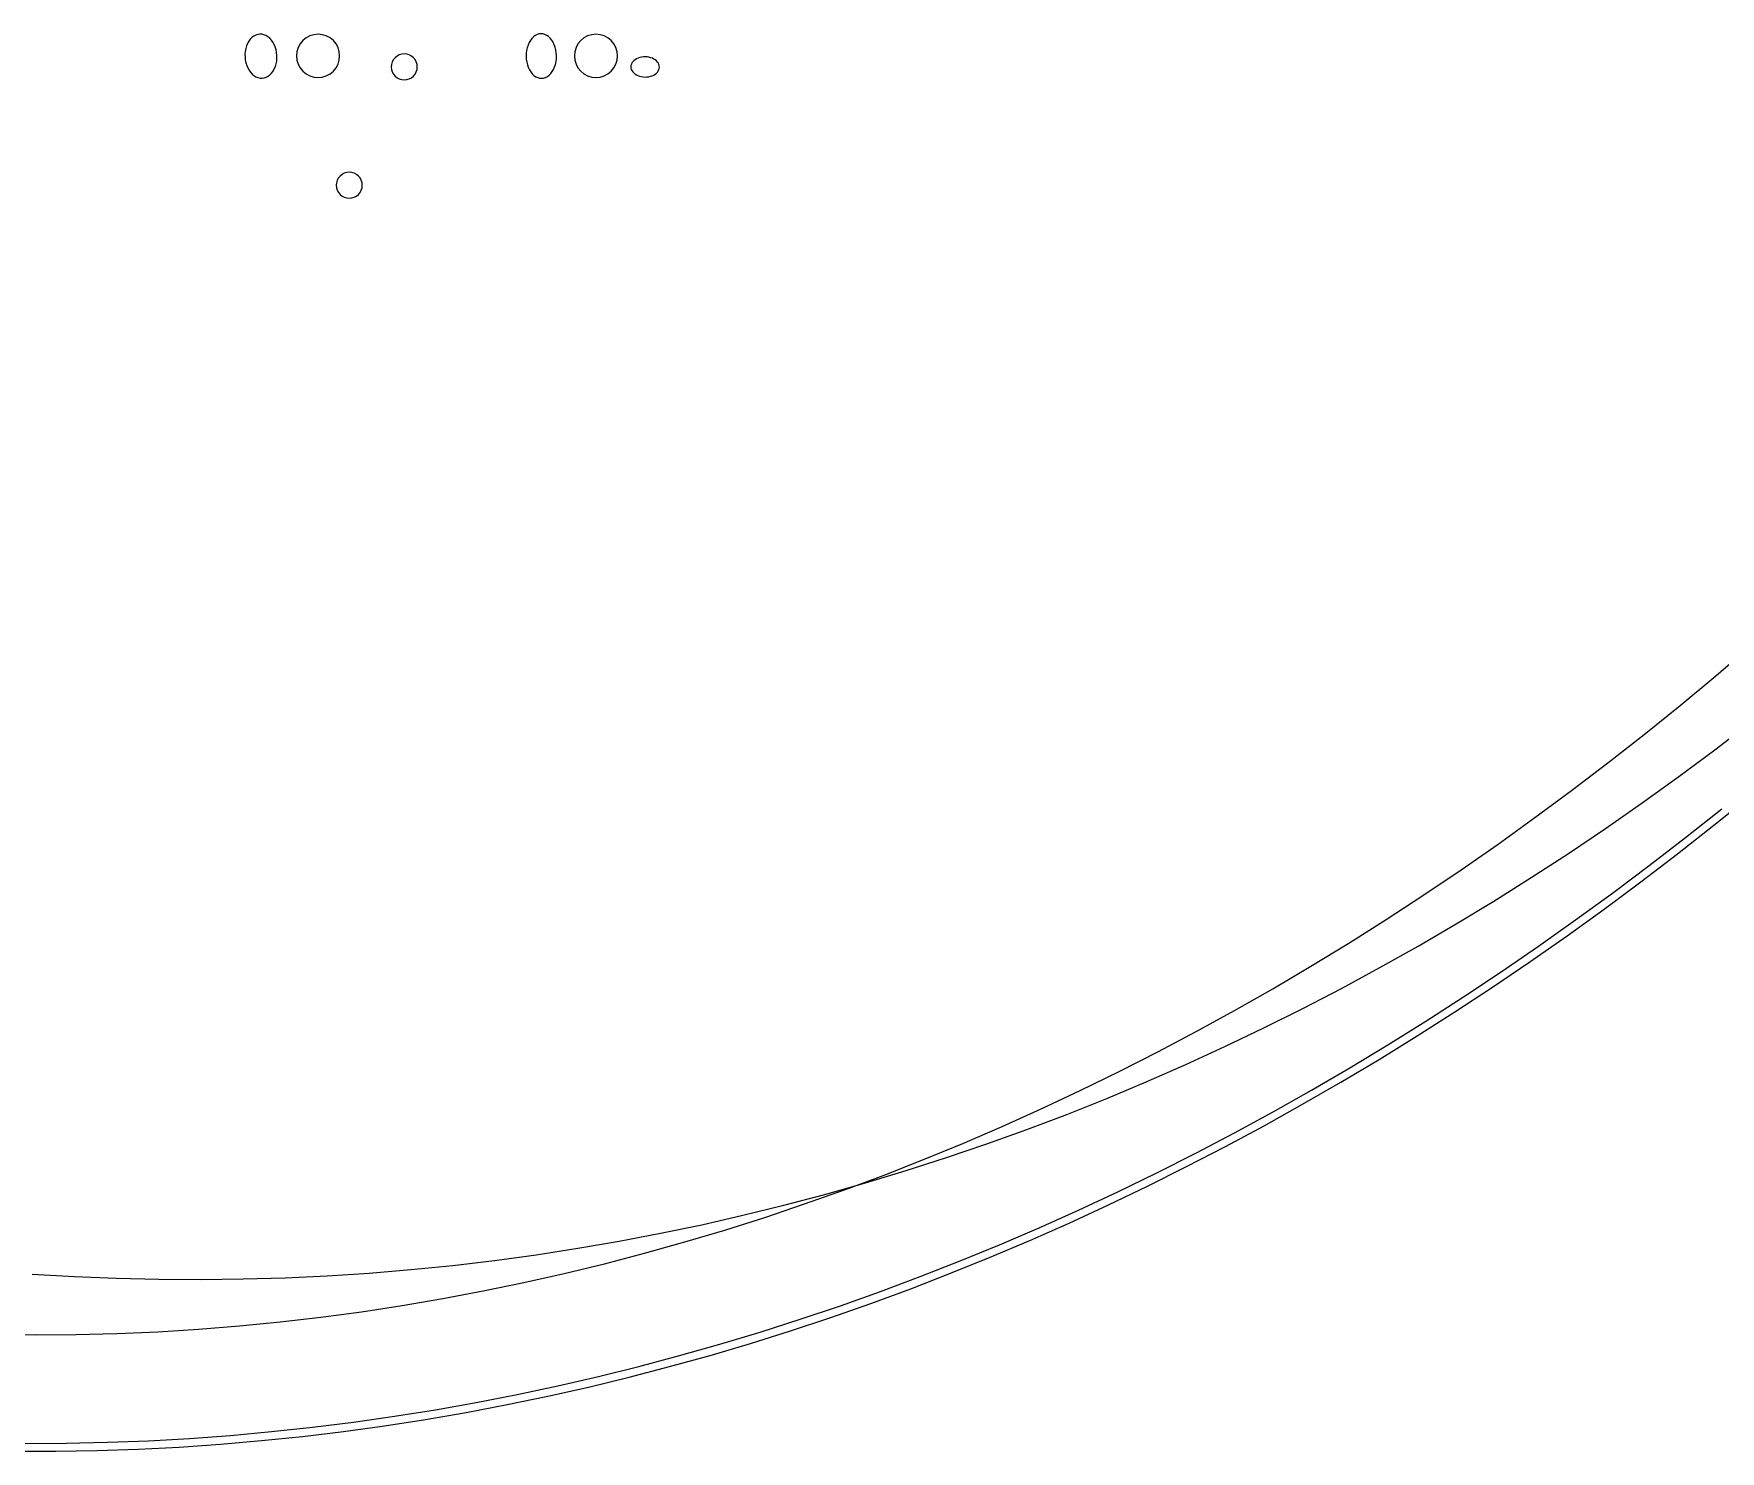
# Model space of a CAD drawing. Extents: x -1 to 217, y -22 to 302.
# Drawn here: x 107.8 to 159.7, y -22.3 to 21.3 of the extents above; entities that cross this region are included whole.
import ezdxf

# ---------------------------------------------------------------- set-up
doc = ezdxf.new("R2010")
doc.units = 0

msp = doc.modelspace()

# ---------------------------------------------------------------- linework, layer by layer
at = {"layer": 'CIRCLES'}
for p, q in [((115.972, 20.849), (115.934, 20.725)), ((116.034, 20.964), (115.972, 20.849)), ((116.116, 21.065), (116.034, 20.964)), ((116.217, 21.148), (116.116, 21.065)), ((116.332, 21.209), (116.217, 21.148)), ((116.456, 21.247), (116.332, 21.209)), ((116.586, 21.259), (116.456, 21.247)), ((116.716, 21.247), (116.586, 21.259)), ((116.84, 21.209), (116.716, 21.247)), ((116.955, 21.148), (116.84, 21.209)), ((117.056, 21.065), (116.955, 21.148)), ((117.138, 20.964), (117.056, 21.065)), ((117.2, 20.849), (117.138, 20.964)), ((117.238, 20.725), (117.2, 20.849)), ((124.524, 20.849), (124.486, 20.725)), ((124.585, 20.964), (124.524, 20.849)), ((124.668, 21.065), (124.585, 20.964)), ((124.768, 21.148), (124.668, 21.065)), ((124.883, 21.209), (124.768, 21.148)), ((125.008, 21.247), (124.883, 21.209)), ((125.137, 21.259), (125.008, 21.247)), ((125.267, 21.247), (125.137, 21.259)), ((125.392, 21.209), (125.267, 21.247)), ((125.506, 21.148), (125.392, 21.209)), ((125.607, 21.065), (125.506, 21.148)), ((125.69, 20.964), (125.607, 21.065)), ((125.751, 20.849), (125.69, 20.964)), ((125.789, 20.725), (125.751, 20.849)), ((115.934, 20.725), (115.922, 20.595)), ((115.922, 20.595), (115.934, 20.466)), ((115.934, 20.466), (115.972, 20.341)), ((115.972, 20.341), (116.034, 20.226)), ((117.138, 20.226), (117.2, 20.341)), ((117.2, 20.341), (117.238, 20.466)), ((117.25, 20.595), (117.238, 20.725)), ((117.238, 20.466), (117.25, 20.595)), ((118.847, 20.335), (118.84, 20.256)), ((118.84, 20.256), (118.847, 20.178)), ((118.87, 20.41), (118.847, 20.335)), ((118.907, 20.479), (118.87, 20.41)), ((118.957, 20.539), (118.907, 20.479)), ((119.017, 20.589), (118.957, 20.539)), ((119.087, 20.626), (119.017, 20.589)), ((119.162, 20.649), (119.087, 20.626)), ((119.24, 20.657), (119.162, 20.649)), ((119.318, 20.649), (119.24, 20.657)), ((119.393, 20.626), (119.318, 20.649)), ((119.462, 20.589), (119.393, 20.626)), ((119.523, 20.539), (119.462, 20.589)), ((119.572, 20.479), (119.523, 20.539)), ((119.609, 20.41), (119.572, 20.479)), ((119.632, 20.335), (119.609, 20.41)), ((119.64, 20.256), (119.632, 20.335)), ((119.632, 20.178), (119.64, 20.256)), ((124.486, 20.725), (124.473, 20.595)), ((124.473, 20.595), (124.486, 20.466)), ((124.486, 20.466), (124.524, 20.341)), ((124.524, 20.341), (124.585, 20.226)), ((125.69, 20.226), (125.751, 20.341)), ((125.751, 20.341), (125.789, 20.466)), ((125.802, 20.595), (125.789, 20.725)), ((125.789, 20.466), (125.802, 20.595)), ((116.034, 20.226), (116.116, 20.125)), ((116.116, 20.125), (116.217, 20.043)), ((116.217, 20.043), (116.332, 19.981)), ((116.332, 19.981), (116.456, 19.944)), ((116.456, 19.944), (116.586, 19.931)), ((116.586, 19.931), (116.716, 19.944)), ((116.716, 19.944), (116.84, 19.981)), ((116.84, 19.981), (116.955, 20.043)), ((116.955, 20.043), (117.056, 20.125)), ((117.056, 20.125), (117.138, 20.226)), ((118.847, 20.178), (118.87, 20.103)), ((118.87, 20.103), (118.907, 20.034)), ((118.907, 20.034), (118.957, 19.974)), ((118.957, 19.974), (119.017, 19.924)), ((119.017, 19.924), (119.087, 19.887)), ((119.087, 19.887), (119.162, 19.864)), ((119.162, 19.864), (119.24, 19.856)), ((119.24, 19.856), (119.318, 19.864)), ((119.318, 19.864), (119.393, 19.887)), ((119.393, 19.887), (119.462, 19.924)), ((119.462, 19.924), (119.523, 19.974)), ((119.523, 19.974), (119.572, 20.034)), ((119.572, 20.034), (119.609, 20.103)), ((119.609, 20.103), (119.632, 20.178)), ((124.585, 20.226), (124.668, 20.125)), ((124.668, 20.125), (124.768, 20.043)), ((124.768, 20.043), (124.883, 19.981)), ((124.883, 19.981), (125.008, 19.944)), ((125.008, 19.944), (125.137, 19.931)), ((125.137, 19.931), (125.267, 19.944)), ((125.267, 19.944), (125.392, 19.981)), ((125.392, 19.981), (125.506, 20.043)), ((125.506, 20.043), (125.607, 20.125)), ((125.607, 20.125), (125.69, 20.226)), ((117.154, 16.694), (117.146, 16.616)), ((117.146, 16.616), (117.154, 16.538)), ((117.177, 16.769), (117.154, 16.694)), ((117.214, 16.838), (117.177, 16.769)), ((117.263, 16.899), (117.214, 16.838)), ((117.324, 16.949), (117.263, 16.899)), ((117.393, 16.986), (117.324, 16.949)), ((117.468, 17.008), (117.393, 16.986)), ((117.546, 17.016), (117.468, 17.008)), ((117.625, 17.008), (117.546, 17.016)), ((117.7, 16.986), (117.625, 17.008)), ((117.769, 16.949), (117.7, 16.986)), ((117.829, 16.899), (117.769, 16.949)), ((117.879, 16.838), (117.829, 16.899)), ((117.916, 16.769), (117.879, 16.838)), ((117.939, 16.694), (117.916, 16.769)), ((117.947, 16.616), (117.939, 16.694)), ((117.939, 16.538), (117.947, 16.616)), ((117.154, 16.538), (117.177, 16.463)), ((117.177, 16.463), (117.214, 16.394)), ((117.214, 16.394), (117.263, 16.333)), ((117.263, 16.333), (117.324, 16.283)), ((117.324, 16.283), (117.393, 16.246)), ((117.393, 16.246), (117.468, 16.223)), ((117.468, 16.223), (117.546, 16.216)), ((117.546, 16.216), (117.625, 16.223)), ((117.625, 16.223), (117.7, 16.246)), ((117.7, 16.246), (117.769, 16.283)), ((117.769, 16.283), (117.829, 16.333)), ((117.829, 16.333), (117.879, 16.394)), ((117.879, 16.394), (117.916, 16.463)), ((117.916, 16.463), (117.939, 16.538))]:
    msp.add_line(p, q, dxfattribs=at)
at = {"layer": 'ELLIPSES'}
for p, q in [((114.361, 20.82), (114.345, 20.735)), ((114.385, 20.901), (114.361, 20.82)), ((114.417, 20.976), (114.385, 20.901)), ((114.456, 21.045), (114.417, 20.976)), ((114.501, 21.106), (114.456, 21.045)), ((114.551, 21.158), (114.501, 21.106)), ((114.607, 21.2), (114.551, 21.158)), ((114.666, 21.231), (114.607, 21.2)), ((114.728, 21.252), (114.666, 21.231)), ((114.792, 21.261), (114.728, 21.252)), ((114.856, 21.259), (114.792, 21.261)), ((114.92, 21.245), (114.856, 21.259)), ((114.983, 21.22), (114.92, 21.245)), ((115.042, 21.184), (114.983, 21.22)), ((115.098, 21.138), (115.042, 21.184)), ((115.15, 21.082), (115.098, 21.138)), ((115.196, 21.018), (115.15, 21.082)), ((115.235, 20.947), (115.196, 21.018)), ((115.268, 20.869), (115.235, 20.947)), ((115.293, 20.786), (115.268, 20.869)), ((115.31, 20.7), (115.293, 20.786)), ((123.003, 20.762), (122.992, 20.674)), ((123.021, 20.847), (123.003, 20.762)), ((123.047, 20.928), (123.021, 20.847)), ((123.08, 21.003), (123.047, 20.928)), ((123.119, 21.071), (123.08, 21.003)), ((123.164, 21.131), (123.119, 21.071)), ((123.214, 21.182), (123.164, 21.131)), ((123.269, 21.222), (123.214, 21.182)), ((123.326, 21.252), (123.269, 21.222)), ((123.386, 21.27), (123.326, 21.252)), ((123.447, 21.277), (123.386, 21.27)), ((123.508, 21.272), (123.447, 21.277)), ((123.568, 21.255), (123.508, 21.272)), ((123.626, 21.227), (123.568, 21.255)), ((123.682, 21.188), (123.626, 21.227)), ((123.733, 21.139), (123.682, 21.188)), ((123.78, 21.081), (123.733, 21.139)), ((123.821, 21.014), (123.78, 21.081)), ((123.856, 20.94), (123.821, 21.014)), ((123.884, 20.86), (123.856, 20.94)), ((123.905, 20.775), (123.884, 20.86)), ((123.918, 20.687), (123.905, 20.775)), ((114.345, 20.735), (114.337, 20.648)), ((114.337, 20.648), (114.338, 20.56)), ((114.338, 20.56), (114.346, 20.472)), ((114.346, 20.472), (114.364, 20.386)), ((114.364, 20.386), (114.389, 20.303)), ((114.389, 20.303), (114.421, 20.226)), ((115.24, 20.196), (115.272, 20.272)), ((115.272, 20.272), (115.296, 20.352)), ((115.296, 20.352), (115.312, 20.437)), ((115.319, 20.613), (115.31, 20.7)), ((115.312, 20.437), (115.32, 20.524)), ((115.32, 20.524), (115.319, 20.613)), ((122.992, 20.674), (122.989, 20.585)), ((122.989, 20.585), (122.994, 20.495)), ((122.994, 20.495), (123.007, 20.407)), ((123.007, 20.407), (123.028, 20.323)), ((123.028, 20.323), (123.056, 20.243)), ((123.056, 20.243), (123.091, 20.168)), ((123.833, 20.179), (123.866, 20.254)), ((123.866, 20.254), (123.892, 20.335)), ((123.892, 20.335), (123.91, 20.42)), ((123.91, 20.42), (123.921, 20.508)), ((123.924, 20.598), (123.918, 20.687)), ((123.921, 20.508), (123.924, 20.598)), ((126.216, 20.301), (126.211, 20.261)), ((126.211, 20.261), (126.215, 20.22)), ((126.227, 20.341), (126.216, 20.301)), ((126.246, 20.379), (126.227, 20.341)), ((126.272, 20.415), (126.246, 20.379)), ((126.304, 20.448), (126.272, 20.415)), ((126.343, 20.478), (126.304, 20.448)), ((126.386, 20.505), (126.343, 20.478)), ((126.435, 20.527), (126.386, 20.505)), ((126.486, 20.544), (126.435, 20.527)), ((126.541, 20.556), (126.486, 20.544)), ((126.598, 20.564), (126.541, 20.556)), ((126.655, 20.566), (126.598, 20.564)), ((126.712, 20.562), (126.655, 20.566)), ((126.769, 20.554), (126.712, 20.562)), ((126.823, 20.54), (126.769, 20.554)), ((126.875, 20.521), (126.823, 20.54)), ((126.922, 20.498), (126.875, 20.521)), ((126.965, 20.471), (126.922, 20.498)), ((127.003, 20.44), (126.965, 20.471)), ((127.034, 20.406), (127.003, 20.44)), ((127.059, 20.369), (127.034, 20.406)), ((127.077, 20.331), (127.059, 20.369)), ((127.088, 20.291), (127.077, 20.331)), ((127.087, 20.21), (127.091, 20.25)), ((127.091, 20.25), (127.088, 20.291)), ((114.421, 20.226), (114.461, 20.154)), ((114.461, 20.154), (114.507, 20.09)), ((114.507, 20.09), (114.558, 20.035)), ((114.558, 20.035), (114.614, 19.988)), ((114.614, 19.988), (114.674, 19.952)), ((114.674, 19.952), (114.737, 19.927)), ((114.737, 19.927), (114.8, 19.913)), ((114.8, 19.913), (114.865, 19.911)), ((114.865, 19.911), (114.929, 19.92)), ((114.929, 19.92), (114.991, 19.941)), ((114.991, 19.941), (115.05, 19.973)), ((115.05, 19.973), (115.105, 20.015)), ((115.105, 20.015), (115.156, 20.067)), ((115.156, 20.067), (115.201, 20.128)), ((115.201, 20.128), (115.24, 20.196)), ((123.091, 20.168), (123.133, 20.102)), ((123.133, 20.102), (123.179, 20.043)), ((123.179, 20.043), (123.231, 19.994)), ((123.231, 19.994), (123.286, 19.955)), ((123.286, 19.955), (123.345, 19.927)), ((123.345, 19.927), (123.405, 19.91)), ((123.405, 19.91), (123.466, 19.905)), ((123.466, 19.905), (123.527, 19.912)), ((123.527, 19.912), (123.586, 19.93)), ((123.586, 19.93), (123.644, 19.96)), ((123.644, 19.96), (123.698, 20)), ((123.698, 20), (123.748, 20.051)), ((123.748, 20.051), (123.793, 20.111)), ((123.793, 20.111), (123.833, 20.179)), ((126.215, 20.22), (126.225, 20.18)), ((126.225, 20.18), (126.243, 20.142)), ((126.243, 20.142), (126.268, 20.105)), ((126.268, 20.105), (126.3, 20.071)), ((126.3, 20.071), (126.338, 20.04)), ((126.338, 20.04), (126.381, 20.012)), ((126.381, 20.012), (126.428, 19.989)), ((126.428, 19.989), (126.48, 19.971)), ((126.48, 19.971), (126.534, 19.957)), ((126.534, 19.957), (126.59, 19.949)), ((126.59, 19.949), (126.648, 19.945)), ((126.648, 19.945), (126.705, 19.947)), ((126.705, 19.947), (126.762, 19.954)), ((126.762, 19.954), (126.816, 19.967)), ((126.816, 19.967), (126.868, 19.984)), ((126.868, 19.984), (126.916, 20.006)), ((126.916, 20.006), (126.96, 20.032)), ((126.96, 20.032), (126.998, 20.062)), ((126.998, 20.062), (127.031, 20.096)), ((127.031, 20.096), (127.056, 20.132)), ((127.056, 20.132), (127.075, 20.17)), ((127.075, 20.17), (127.087, 20.21)), ((159.603, 1.524), (160.695, 2.457)), ((158.503, 0.611), (159.603, 1.524)), ((157.396, -0.283), (158.503, 0.611)), ((159.576, -0.755), (160.682, 0.093)), ((156.282, -1.156), (157.396, -0.283)), ((158.461, -1.583), (159.576, -0.755)), ((155.162, -2.01), (156.282, -1.156)), ((154.035, -2.844), (155.162, -2.01)), ((157.338, -2.39), (158.461, -1.583)), ((156.207, -3.177), (157.338, -2.39)), ((158.673, -3.455), (159.789, -2.57)), ((159.542, -3.079), (160.654, -2.182)), ((152.901, -3.657), (154.035, -2.844)), ((158.423, -3.958), (159.542, -3.079)), ((155.069, -3.943), (156.207, -3.177)), ((157.55, -4.321), (158.673, -3.455)), ((151.76, -4.45), (152.901, -3.657)), ((153.922, -4.689), (155.069, -3.943)), ((157.297, -4.817), (158.423, -3.958)), ((150.614, -5.223), (151.76, -4.45)), ((156.421, -5.167), (157.55, -4.321)), ((152.768, -5.413), (153.922, -4.689)), ((155.284, -5.994), (156.421, -5.167)), ((156.165, -5.657), (157.297, -4.817)), ((149.462, -5.976), (150.614, -5.223)), ((151.607, -6.117), (152.768, -5.413)), ((155.026, -6.477), (156.165, -5.657)), ((148.303, -6.707), (149.462, -5.976)), ((150.439, -6.799), (151.607, -6.117)), ((154.142, -6.801), (155.284, -5.994)), ((147.139, -7.418), (148.303, -6.707)), ((153.881, -7.278), (155.026, -6.477)), ((149.263, -7.46), (150.439, -6.799)), ((152.993, -7.589), (154.142, -6.801)), ((145.97, -8.108), (147.139, -7.418)), ((148.081, -8.1), (149.263, -7.46)), ((151.838, -8.357), (152.993, -7.589)), ((152.729, -8.059), (153.881, -7.278)), ((144.794, -8.778), (145.97, -8.108)), ((146.892, -8.719), (148.081, -8.1)), ((151.572, -8.82), (152.729, -8.059)), ((143.614, -9.426), (144.794, -8.778)), ((145.697, -9.316), (146.892, -8.719)), ((150.409, -9.561), (151.572, -8.82)), ((150.677, -9.104), (151.838, -8.357)), ((144.496, -9.891), (145.697, -9.316)), ((149.51, -9.832), (150.677, -9.104)), ((142.429, -10.053), (143.614, -9.426)), ((148.338, -10.539), (149.51, -9.832)), ((149.24, -10.282), (150.409, -9.561)), ((141.239, -10.659), (142.429, -10.053)), ((143.288, -10.445), (144.496, -9.891)), ((148.065, -10.983), (149.24, -10.282)), ((140.044, -11.243), (141.239, -10.659)), ((142.075, -10.977), (143.288, -10.445)), ((147.16, -11.227), (148.338, -10.539)), ((138.844, -11.806), (140.044, -11.243)), ((140.856, -11.487), (142.075, -10.977)), ((145.977, -11.893), (147.16, -11.227)), ((146.886, -11.664), (148.065, -10.983)), ((137.64, -12.348), (138.844, -11.806)), ((139.631, -11.975), (140.856, -11.487)), ((144.789, -12.54), (145.977, -11.893)), ((145.7, -12.324), (146.886, -11.664)), ((136.432, -12.869), (137.64, -12.348)), ((137.166, -12.885), (138.401, -12.441)), ((138.401, -12.441), (139.631, -11.975)), ((144.51, -12.964), (145.7, -12.324)), ((135.22, -13.367), (136.432, -12.869)), ((135.927, -13.307), (137.166, -12.885)), ((143.315, -13.584), (144.51, -12.964)), ((143.596, -13.166), (144.789, -12.54)), ((134.004, -13.844), (135.22, -13.367)), ((134.682, -13.706), (135.927, -13.307)), ((142.398, -13.771), (143.596, -13.166)), ((132.785, -14.299), (134.004, -13.844)), ((133.433, -14.084), (134.682, -13.706)), ((141.195, -14.356), (142.398, -13.771)), ((142.115, -14.183), (143.315, -13.584)), ((130.921, -14.772), (132.179, -14.439)), ((131.561, -14.733), (132.785, -14.299)), ((132.179, -14.439), (133.433, -14.084)), ((139.988, -14.92), (141.195, -14.356)), ((140.911, -14.761), (142.115, -14.183)), ((129.66, -15.082), (130.921, -14.772)), ((130.335, -15.144), (131.561, -14.733)), ((138.777, -15.463), (139.988, -14.92)), ((139.702, -15.318), (140.911, -14.761)), ((127.125, -15.635), (128.394, -15.37)), ((127.872, -15.902), (129.105, -15.534)), ((128.394, -15.37), (129.66, -15.082)), ((129.105, -15.534), (130.335, -15.144)), ((137.561, -15.985), (138.777, -15.463)), ((138.488, -15.855), (139.702, -15.318)), ((124.577, -16.097), (125.852, -15.877)), ((125.852, -15.877), (127.125, -15.635)), ((126.637, -16.248), (127.872, -15.902)), ((136.342, -16.486), (137.561, -15.985)), ((137.271, -16.371), (138.488, -15.855)), ((120.732, -16.622), (122.016, -16.47)), ((122.016, -16.47), (123.298, -16.295)), ((123.298, -16.295), (124.577, -16.097)), ((124.158, -16.873), (125.398, -16.571)), ((125.398, -16.571), (126.637, -16.248)), ((135.118, -16.966), (136.342, -16.486)), ((136.05, -16.866), (137.271, -16.371)), ((107.788, -16.891), (109.088, -16.966)), ((109.088, -16.966), (110.387, -17.019)), ((110.387, -17.019), (111.685, -17.049)), ((111.685, -17.049), (112.982, -17.056)), ((112.982, -17.056), (114.278, -17.041)), ((114.278, -17.041), (115.572, -17.002)), ((115.572, -17.002), (116.865, -16.941)), ((116.865, -16.941), (118.156, -16.858)), ((118.156, -16.858), (119.445, -16.751)), ((119.445, -16.751), (120.732, -16.622)), ((122.915, -17.152), (124.158, -16.873)), ((133.891, -17.425), (135.118, -16.966)), ((134.825, -17.339), (136.05, -16.866)), ((119.174, -17.856), (120.423, -17.644)), ((120.423, -17.644), (121.67, -17.409)), ((121.67, -17.409), (122.915, -17.152)), ((132.661, -17.862), (133.891, -17.425)), ((133.596, -17.792), (134.825, -17.339)), ((116.671, -18.215), (117.923, -18.047)), ((117.923, -18.047), (119.174, -17.856)), ((131.427, -18.279), (132.661, -17.862)), ((132.364, -18.223), (133.596, -17.792)), ((110.397, -18.719), (111.653, -18.663)), ((111.653, -18.663), (112.909, -18.584)), ((112.909, -18.584), (114.164, -18.483)), ((114.164, -18.483), (115.418, -18.36)), ((115.418, -18.36), (116.671, -18.215)), ((128.949, -19.048), (130.189, -18.674)), ((129.89, -19.023), (131.129, -18.634)), ((130.189, -18.674), (131.427, -18.279)), ((131.129, -18.634), (132.364, -18.223)), ((106.626, -18.752), (107.883, -18.763)), ((107.883, -18.763), (109.14, -18.752)), ((109.14, -18.752), (110.397, -18.719)), ((127.706, -19.4), (128.949, -19.048)), ((128.648, -19.39), (129.89, -19.023)), ((126.461, -19.731), (127.706, -19.4)), ((127.404, -19.737), (128.648, -19.39)), ((123.962, -20.328), (125.212, -20.04)), ((124.908, -20.365), (126.157, -20.062)), ((125.212, -20.04), (126.461, -19.731)), ((126.157, -20.062), (127.404, -19.737)), ((121.455, -20.839), (122.709, -20.595)), ((122.402, -20.907), (123.656, -20.647)), ((122.709, -20.595), (123.962, -20.328)), ((123.656, -20.647), (124.908, -20.365)), ((117.68, -21.444), (118.94, -21.264)), ((118.94, -21.264), (120.198, -21.063)), ((119.889, -21.363), (121.147, -21.146)), ((120.198, -21.063), (121.455, -20.839)), ((121.147, -21.146), (122.402, -20.907)), ((113.894, -21.852), (115.157, -21.738)), ((115.157, -21.738), (116.419, -21.602)), ((116.108, -21.885), (117.369, -21.733)), ((116.419, -21.602), (117.68, -21.444)), ((117.369, -21.733), (118.63, -21.559)), ((118.63, -21.559), (119.889, -21.363)), ((107.57, -22.098), (108.835, -22.092)), ((108.835, -22.092), (110.101, -22.065)), ((109.785, -22.32), (111.051, -22.277)), ((110.101, -22.065), (111.366, -22.016)), ((111.051, -22.277), (112.316, -22.211)), ((111.366, -22.016), (112.63, -21.945)), ((112.316, -22.211), (113.581, -22.124)), ((112.63, -21.945), (113.894, -21.852)), ((113.581, -22.124), (114.845, -22.015)), ((114.845, -22.015), (116.108, -21.885)), ((107.253, -22.342), (108.519, -22.342)), ((108.519, -22.342), (109.785, -22.32))]:
    msp.add_line(p, q, dxfattribs=at)

doc.saveas('drawing.dxf')
